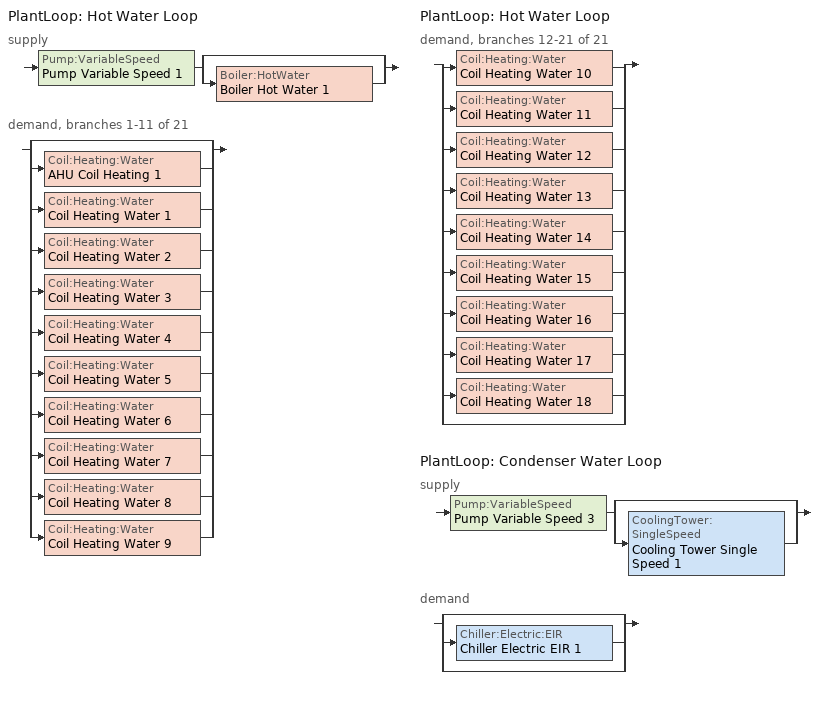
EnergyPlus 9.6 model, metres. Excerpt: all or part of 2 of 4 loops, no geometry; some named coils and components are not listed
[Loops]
PlantLoop 'Hot Water Loop'
 supply: Pump:VariableSpeed 'Pump Variable Speed 1' > split
  | bypass
  | Boiler:HotWater 'Boiler Hot Water 1'
 demand, branches 1-11 of 21: split
  | bypass
  | Coil:Heating:Water 'AHU Coil Heating 1'
  | Coil:Heating:Water 'Coil Heating Water 1'
  | Coil:Heating:Water 'Coil Heating Water 2'
  | Coil:Heating:Water 'Coil Heating Water 3'
  | Coil:Heating:Water 'Coil Heating Water 4'
  | Coil:Heating:Water 'Coil Heating Water 5'
  | Coil:Heating:Water 'Coil Heating Water 6'
  | Coil:Heating:Water 'Coil Heating Water 7'
  | Coil:Heating:Water 'Coil Heating Water 8'
  | Coil:Heating:Water 'Coil Heating Water 9'
PlantLoop 'Hot Water Loop'
 demand, branches 12-21 of 21: split
  | Coil:Heating:Water 'Coil Heating Water 10'
  | Coil:Heating:Water 'Coil Heating Water 11'
  | Coil:Heating:Water 'Coil Heating Water 12'
  | Coil:Heating:Water 'Coil Heating Water 13'
  | Coil:Heating:Water 'Coil Heating Water 14'
  | Coil:Heating:Water 'Coil Heating Water 15'
  | Coil:Heating:Water 'Coil Heating Water 16'
  | Coil:Heating:Water 'Coil Heating Water 17'
  | Coil:Heating:Water 'Coil Heating Water 18'
  | bypass
PlantLoop 'Condenser Water Loop'
 supply: Pump:VariableSpeed 'Pump Variable Speed 3' > split
  | bypass
  | CoolingTower:SingleSpeed 'Cooling Tower Single Speed 1'
 demand: split
  | bypass
  | Chiller:Electric:EIR 'Chiller Electric EIR 1'
  | bypass
[Coil:Heating:Water] Availability Schedule=Always On Discrete; U-Factor Times Area Value W/K=Autosize; Maximum Water Flow Rate m3/s=Autosize; Performance Input Method=UFactorTimesAreaAndDesignWaterFlowRate; Rated Capacity W=Autosize; Rated Inlet Water Temperature C=82.2; Rated Inlet Air Temperature C=16.6; Rated Outlet Water Temperature C=71.1; Rated Outlet Air Temperature C=32.2; Rated Ratio for Air and Water Convection=0.5
Coil Heating Water 1; Coil Heating Water 2; Coil Heating Water 3; Coil Heating Water 4; Coil Heating Water 5; Coil Heating Water 6; Coil Heating Water 7; Coil Heating Water 8; Coil Heating Water 9; Coil Heating Water 10; Coil Heating Water 11; Coil Heating Water 12; Coil Heating Water 13; Coil Heating Water 14; Coil Heating Water 15; Coil Heating Water 16; Coil Heating Water 17; Coil Heating Water 18
[SetpointManager:Scheduled]
Setpoint Manager Scheduled Hot Water Duck: Control Variable=Temperature; Schedule=Hot_Water_Temperature; Setpoint Node or NodeList=Node Hot Water Deck Supply
[PlantEquipmentList]
Hot Water Loop Heating Equipment List: Boiler:HotWater, Boiler Hot Water 1
Condenser Water Loop Cooling Equipment List: CoolingTower:SingleSpeed, Cooling Tower Single Speed 1
[PlantLoop] Fluid Type=Water; Maximum Loop Temperature=100; Minimum Loop Temperature=0; Maximum Loop Flow Rate=Autosize; Minimum Loop Flow Rate=0; Plant Loop Volume=Autocalculate; Load Distribution Scheme=Optimal; Plant Loop Demand Calculation Scheme=SingleSetpoint
Name | Plant Equipment Operation Scheme
Hot Water Loop | Hot Water Loop Operation Schemes
Condenser Water Loop | Condenser Water Loop Operation Schemes
[Sizing:Plant] Sizing Option=NonCoincident; Zone Timesteps in Averaging Window=1; Coincident Sizing Factor Mode=None
Name | Loop Type | Design Loop Exit Temperature | Loop Design Temperature Difference
Hot Water Loop | Heating | 65 | 10
Condenser Water Loop | Condenser | 29.4 | 5.6
[Pump:VariableSpeed] Design Maximum Flow Rate m3/s=Autosize; Design Pump Head Pa=245000; Design Power Consumption W=Autosize; Fraction of Motor Inefficiencies to Fluid Stream=0; Coefficient 1 of the Part Load Performance Curve=0; Coefficient 2 of the Part Load Performance Curve=1; Coefficient 3 of the Part Load Performance Curve=0; Coefficient 4 of the Part Load Performance Curve=0; Design Minimum Flow Rate=0; Pump Control Type=Intermittent; Skin Loss Radiative Fraction=0.5; Design Power Sizing Method=PowerPerFlowPerPressure; Design Electric Power per Unit Flow Rate=348701.1; Design Shaft Power per Unit Flow Rate per Unit Head=1.28205; Design Minimum Flow Rate Fraction=0
Name | Motor Efficiency
Pump Variable Speed 1 | 0.85
Pump Variable Speed 3 | 0.82
[PlantEquipmentOperationSchemes] Control Scheme Schedule Name 1=Always On Discrete
Name | Control Scheme Object Type 1 | Control Scheme Name 1
Hot Water Loop Operation Schemes | PlantEquipmentOperation:HeatingLoad | Hot Water Loop Heating Operation Scheme
Condenser Water Loop Operation Schemes | PlantEquipmentOperation:CoolingLoad | Condenser Water Loop Cooling Operation Scheme
[PlantEquipmentOperation:CoolingLoad]
Condenser Water Loop Cooling Operation Scheme: Load Range Lower Limit 1=0; Load Range Upper Limit 1=1000000000; Range Equipment List Name 1=Condenser Water Loop Cooling Equipment List
[Boiler:HotWater]
Boiler Hot Water 1: Fuel Type=NaturalGas; Nominal Capacity W=Autosize; Nominal Thermal Efficiency=0.82; Efficiency Curve Temperature Evaluation Variable=LeavingBoiler; Normalized Boiler Efficiency Curve=Boiler Efficiency; Design Water Flow Rate m3/s=Autosize; Minimum Part Load Ratio=0; Maximum Part Load Ratio=1; Optimum Part Load Ratio=1; Water Outlet Upper Temperature Limit C=99; Boiler Flow Mode=NotModulated; Parasitic Electric Load W=0; Sizing Factor=1
[PlantEquipmentOperation:HeatingLoad]
Hot Water Loop Heating Operation Scheme: Load Range Lower Limit 1=0; Load Range Upper Limit 1=1000000000; Range Equipment List Name 1=Hot Water Loop Heating Equipment List
[CoolingTower:SingleSpeed]
Cooling Tower Single Speed 1: Design Water Flow Rate m3/s=Autosize; Design Air Flow Rate m3/s=Autosize; Design Fan Power W=Autosize; Design U-Factor Times Area Value W/K=Autosize; Free Convection Regime Air Flow Rate m3/s=Autosize; Free Convection Regime Air Flow Rate Sizing Factor=0.1; Free Convection Regime U-Factor Times Area Value W/K=Autosize; Free Convection U-Factor Times Area Value Sizing Factor=0.1; Performance Input Method=UFactorTimesAreaAndDesignWaterFlowRate; Heat Rejection Capacity and Nominal Capacity Sizing Ratio=1.25; Nominal Capacity W=850000; Free Convection Capacity W=0; Free Convection Nominal Capacity Sizing Factor=0.1; Design Inlet Air Dry-Bulb Temperature C=25.6; Design Inlet Air Wet-Bulb Temperature C=25.6; Design Approach Temperature deltaC=Autosize; Design Range Temperature deltaC=Autosize; Basin Heater Capacity W/K=0; Basin Heater Setpoint Temperature C=2; Evaporation Loss Mode=LossFactor; Evaporation Loss Factor percent/K=0.2; Drift Loss Percent percent=0.008; Blowdown Calculation Mode=ConcentrationRatio; Blowdown Concentration Ratio=3; Capacity Control=FanCycling; Number of Cells=1; Cell Control=MinimalCell; Cell Minimum  Water Flow Rate Fraction=0.33; Cell Maximum Water Flow Rate Fraction=2.5; Sizing Factor=1
[SetpointManager:FollowOutdoorAirTemperature]
Setpoint Manager Follow Outdoor Air Temperature 1: Control Variable=Temperature; Reference Temperature Type=OutdoorAirWetBulb; Offset Temperature Difference=1.5; Maximum Setpoint Temperature=80; Minimum Setpoint Temperature=6; Setpoint Node or NodeList=Node Condenser Water Deck Supply
[Schedule:Day:Interval]
Hot_Water_Temperature_Default; Hot_Water_Temperature_Summer_Design_Day; Hot_Water_Temperature_Winter_Design_Day: No, 24:00, 65
[Schedule:Week:Daily]
Hot_Water_Temperature Week Rule - Jan1-Dec31: Hot_Water_Temperature_Default, Hot_Water_Temperature_Default, Hot_Water_Temperature_Default, Hot_Water_Temperature_Default, Hot_Water_Temperature_Default, Hot_Water_Temperature_Default, Hot_Water_Temperature_Default, Hot_Water_Temperature_Default, Hot_Water_Temperature_Summer_Design_Day, Hot_Water_Temperature_Winter_Design_Day, Hot_Water_Temperature_Default, Hot_Water_Temperature_Default
[Schedule:Year]
Hot_Water_Temperature: Hot_Water_Temperature Week Rule - Jan1-Dec31, 1, 1, 12, 31
[Schedule:Constant]
Always On Discrete: Hourly Value=1
[Curve:Biquadratic]
Boiler Efficiency: Coefficient1 Constant=1; Coefficient2 x=0; Coefficient3 x**2=0; Coefficient4 y=0; Coefficient5 y**2=0; Coefficient6 x*y=0; Minimum Value of x=0; Maximum Value of x=1; Minimum Value of y=0; Maximum Value of y=1; Input Unit Type for X=Dimensionless; Input Unit Type for Y=Dimensionless; Output Unit Type=Dimensionless
